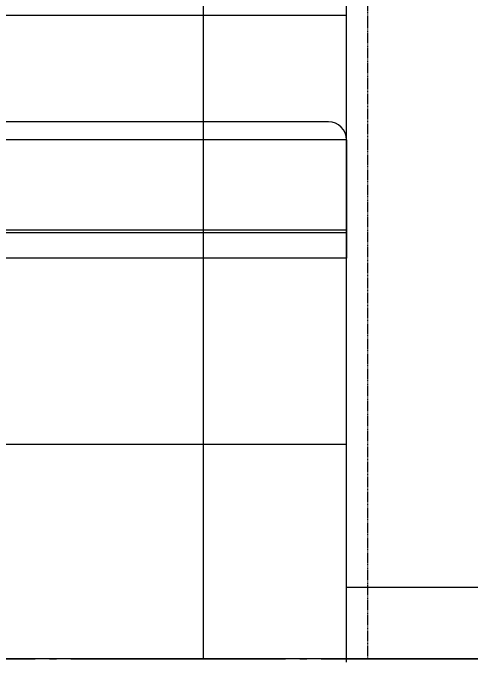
# Model space of a CAD drawing. Header units: millimetres. Extents: x 555 to 100215, y 750 to 17024.
# Drawn here: x 83689 to 84330, y 1674 to 2581 of the extents above; entities that cross this region are included whole.
import ezdxf

# ---------------------------------------------------------------- set-up
doc = ezdxf.new("R2010")
doc.units = ezdxf.units.MM
doc.set_wipeout_variables(frame=1)
doc.linetypes.add('CEN', pattern=[35, 30, -2, 1, -2])
doc.linetypes.add('HIDDEN', pattern=[9.525, 6.35, -3.175])
for name, color, linetype in [('4A.TEC 해치 1', 9, 'Continuous'), ('CEN', 1, 'CEN'), ('ELE', 7, 'Continuous'), ('WAL', 3, 'Continuous')]:
    doc.layers.add(name, color=color, linetype=linetype)

# ---------------------------------------------------------------- blocks, each defined once
blk = doc.blocks.new('zw$D37')
at = {"layer": 'ELE', "color": 6}
for p, q in [((0, 1930.5, 0), (0, 30.5, 0)), ((290, 134.79, 0), (0, 134.79, 0))]:
    blk.add_line(p, q, dxfattribs=at)
at = {"layer": 'ELE', "color": 5, "linetype": 'HIDDEN', "ltscale": 0.2, "elevation": 0}
blk.add_lwpolyline([(30, 34.79), (30, 1904.79)], dxfattribs=at)
blk = doc.blocks.new('zw$606B')
at = {"layer": 'ELE', "color": 6}
for p, q in [((1435.33, 776.84, 0), (25, 776.84, 0)), ((1460.33, 751.84, 0), (0, 751.84, 0)), ((1460.33, 751.84, 0), (1460.33, 586.09, 0)), ((1460.33, 621.84, 0), (0, 621.84, 0)), ((1460.33, 586.09, 0), (0, 586.09, 0))]:
    blk.add_line(p, q, dxfattribs=at)
at = {"layer": 'ELE', "color": 6, "extrusion": (3.61087e-09, 1.6748e-08, 1)}
blk.add_arc((1435.33, 751.84, 0), 25, 0, 90, dxfattribs=at)

msp = doc.modelspace()

# ---------------------------------------------------------------- linework, layer by layer
at = {"color": 8}
for p, q in [((83955.2, 4077.95, 0), (83955.2, 1677.95, 0)), ((82695.2, 2577.95, 0), (86615.2, 2577.95, 0)), ((82695.2, 2277.95, 0), (86615.2, 2277.95, 0)), ((82695.2, 1977.95, 0), (86615.2, 1977.95, 0))]:
    msp.add_line(p, q, dxfattribs=at)
at = {"layer": 'CEN', "ltscale": 10}
msp.add_line((82370.2, 1677.95, 0), (86915.2, 1677.95, 0), dxfattribs=at)

# ---------------------------------------------------------------- next in the draw order: wipeouts: each hides what was drawn before it
msp.add_wipeout([(84155.2, 1677.95), (84155.2, 3577.95), (86615.2, 3577.95), (86615.2, 1677.95)]).translate(0, 0, 0).dxf.layer = '4A.TEC 해치 1'

# ---------------------------------------------------------------- next in the draw order: block references
msp.add_blockref('zw$D37', (84155.2, 1643.16, 0))

# ---------------------------------------------------------------- next in the draw order: block references
msp.add_blockref('zw$606B', (82695.2, 1651.86, 0))

# ---------------------------------------------------------------- next in the draw order: linework, layer by layer
at = {"layer": 'WAL', "elevation": 0}
msp.add_lwpolyline([(82695.2, 4077.95), (86615.2, 4077.95), (86615.2, 1677.95), (82695.2, 1677.95)], dxfattribs=at)

doc.saveas('drawing.dxf')
